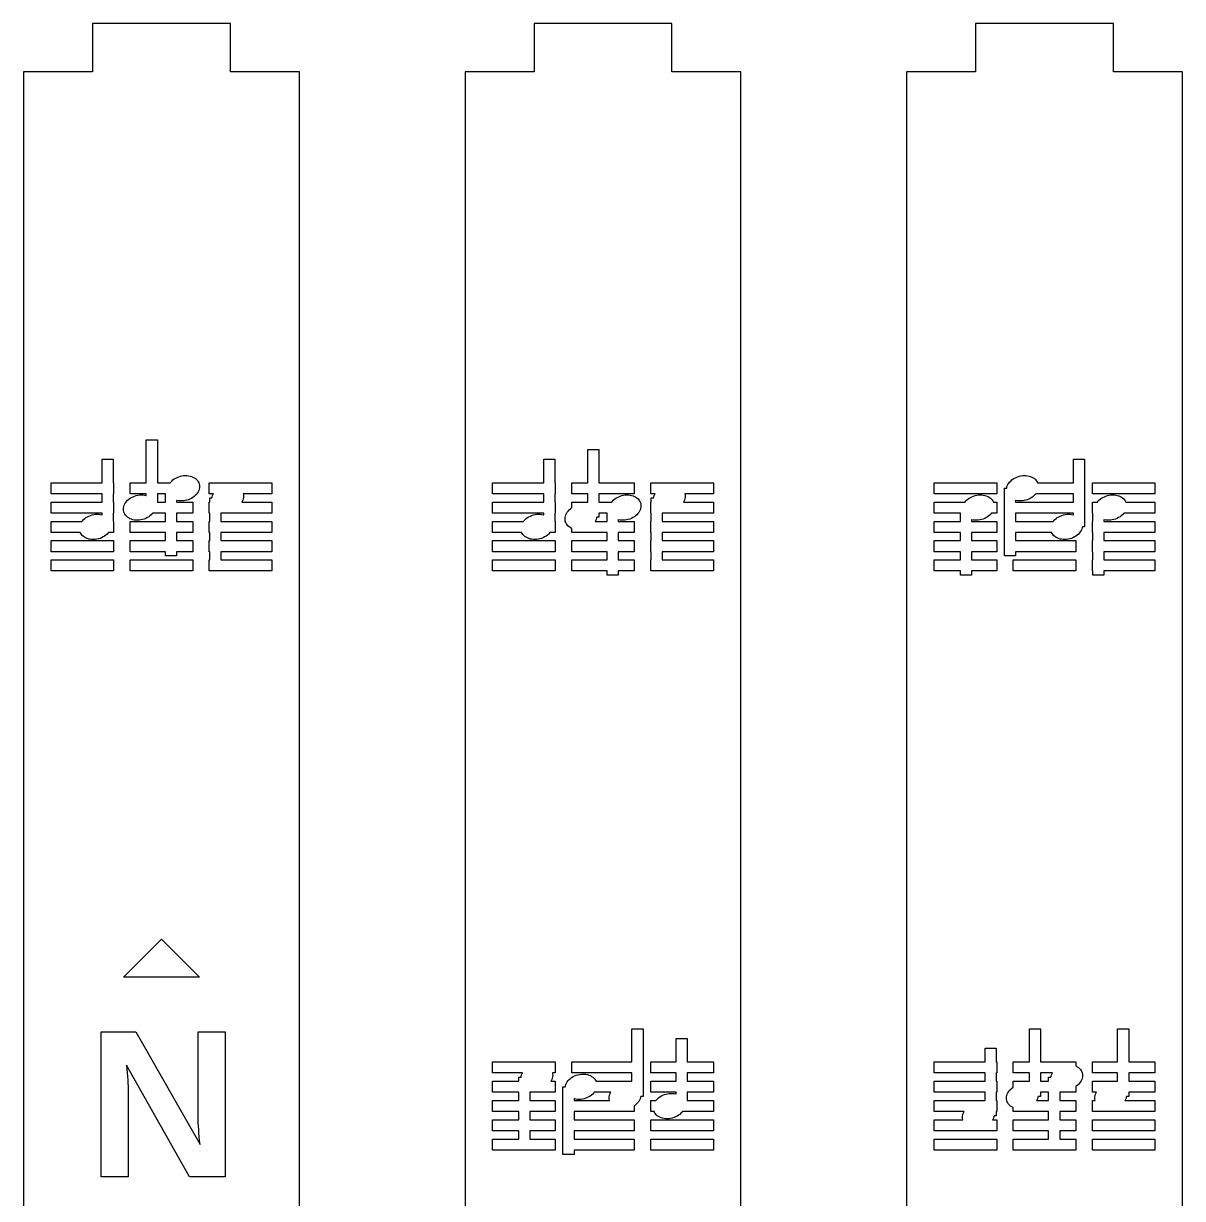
# Model space of a CAD drawing. Header units: metres. Extents: x -12 to 180, y -1275 to 154.
# Drawn here: x 0 to 84, y 68.3 to 153.5 of the extents above; entities that cross this region are included whole.
import ezdxf

# ---------------------------------------------------------------- set-up
doc = ezdxf.new("R2010")
doc.units = ezdxf.units.M

msp = doc.modelspace()

# ---------------------------------------------------------------- linework, layer by layer
for p, q in [((15, 153.5), (5, 153.5)), ((5, 153.5), (5, 150)), ((15, 150), (15, 153.5)), ((47, 153.5), (37, 153.5)), ((37, 153.5), (37, 150)), ((47, 150), (47, 153.5)), ((79, 153.5), (69, 153.5)), ((69, 153.5), (69, 150)), ((79, 150), (79, 153.5)), ((5, 150), (0, 150)), ((0, 150), (0, 0)), ((20, 150), (15, 150)), ((20, 0), (20, 150)), ((37, 150), (32, 150)), ((32, 150), (32, 0)), ((52, 150), (47, 150)), ((52, 0), (52, 150)), ((69, 150), (64, 150)), ((64, 150), (64, 0)), ((84, 150), (79, 150)), ((84, 0), (84, 150)), ((8.90001, 120.2), (8.90001, 123.3)), ((8.90001, 123.3), (9.7, 123.3)), ((9.7, 123.3), (9.7, 120.2)), ((5.70001, 120.2), (5.70001, 121.9)), ((5.70001, 121.9), (6.5, 121.9)), ((6.5, 121.9), (6.5, 120.2)), ((37.7, 120.2), (37.7, 121.9)), ((37.7, 121.9), (38.5, 121.9)), ((38.5, 121.9), (38.5, 120.2)), ((40.9, 120.2), (40.9, 122.6)), ((40.9, 122.6), (41.7, 122.6)), ((41.7, 122.6), (41.7, 120.2)), ((76.1, 120.2), (76.1, 121.9)), ((76.1, 121.9), (76.9, 121.9)), ((76.9, 121.9), (76.9, 117)), ((2, 119.4), (2, 120.2)), ((2, 120.2), (5.70001, 120.2)), ((6.5, 120.2), (6.53334, 120.2)), ((6.53334, 120.2), (6.53334, 119.4)), ((7.73334, 119.4), (7.73334, 120.2)), ((7.73334, 120.2), (8.90001, 120.2)), ((9.7, 120.2), (10.6375, 120.2)), ((10.6375, 120.2), (10.6707, 120.243)), ((10.6707, 120.243), (10.7473, 120.325)), ((10.7473, 120.325), (10.8332, 120.401)), ((10.8332, 120.401), (10.9275, 120.471)), ((10.9275, 120.471), (11.0292, 120.533)), ((11.0292, 120.533), (11.1372, 120.587)), ((11.1372, 120.587), (11.2502, 120.633)), ((11.2502, 120.633), (11.3671, 120.669)), ((11.3671, 120.669), (11.4865, 120.696)), ((11.4865, 120.696), (11.6071, 120.713)), ((11.6071, 120.713), (11.7277, 120.72)), ((11.7277, 120.72), (11.8468, 120.717)), ((11.8468, 120.717), (11.9633, 120.704)), ((11.9633, 120.704), (12.0758, 120.681)), ((12.0758, 120.681), (12.1831, 120.649)), ((12.1831, 120.649), (12.284, 120.607)), ((12.284, 120.607), (12.3774, 120.556)), ((12.3774, 120.556), (12.4622, 120.497)), ((12.4622, 120.497), (12.5377, 120.43)), ((12.5377, 120.43), (12.6028, 120.357)), ((12.6028, 120.357), (12.657, 120.277)), ((12.657, 120.277), (12.6996, 120.192)), ((12.6996, 120.192), (12.7301, 120.103)), ((13.4667, 119.4), (13.4667, 120.2)), ((13.4667, 120.2), (18, 120.2)), ((18, 120.2), (18, 119.4)), ((34, 119.4), (34, 120.2)), ((34, 120.2), (37.7, 120.2)), ((38.5, 120.2), (38.5333, 120.2)), ((38.5333, 120.2), (38.5333, 119.4)), ((39.7333, 119.4), (39.7333, 120.2)), ((39.7333, 120.2), (40.9, 120.2)), ((41.7, 120.2), (44.2667, 120.2)), ((44.2667, 120.2), (44.2667, 119.4)), ((45.4667, 119.4), (45.4667, 120.2)), ((45.4667, 120.2), (50, 120.2)), ((50, 120.2), (50, 119.4)), ((66, 119.4), (66, 120.2)), ((66, 120.2), (70.5333, 120.2)), ((70.5333, 120.2), (70.5333, 119.4)), ((71.3488, 120.066), (71.4043, 120.157)), ((71.4043, 120.157), (71.4707, 120.243)), ((71.4707, 120.243), (71.5473, 120.325)), ((71.5473, 120.325), (71.6332, 120.401)), ((71.6332, 120.401), (71.7276, 120.471)), ((71.7276, 120.471), (71.8293, 120.533)), ((71.8293, 120.533), (71.9372, 120.587)), ((71.9372, 120.587), (72.0502, 120.633)), ((72.0502, 120.633), (72.1671, 120.669)), ((72.1671, 120.669), (72.2865, 120.696)), ((72.2865, 120.696), (72.4071, 120.713)), ((72.4071, 120.713), (72.5277, 120.72)), ((72.5277, 120.72), (72.6469, 120.717)), ((72.6469, 120.717), (72.7633, 120.704)), ((72.7633, 120.704), (72.8758, 120.681)), ((72.8758, 120.681), (72.9831, 120.649)), ((72.9831, 120.649), (73.084, 120.607)), ((73.084, 120.607), (73.1774, 120.556)), ((73.1774, 120.556), (73.2623, 120.497)), ((73.2623, 120.497), (73.3377, 120.43)), ((73.3377, 120.43), (73.4028, 120.357)), ((73.4028, 120.357), (73.457, 120.277)), ((73.457, 120.277), (73.4956, 120.2)), ((73.4956, 120.2), (76.1, 120.2)), ((77.4667, 119.4), (77.4667, 120.2)), ((77.4667, 120.2), (82, 120.2)), ((82, 120.2), (82, 119.4)), ((5.70001, 119.4), (2, 119.4)), ((5.70001, 118.8), (5.70001, 119.4)), ((6.53334, 119.4), (6.5, 119.4)), ((6.5, 119.4), (6.5, 118.8)), ((8.90001, 119.4), (7.73334, 119.4)), ((8.16708, 119.269), (8.28648, 119.296)), ((8.28648, 119.296), (8.40712, 119.313)), ((8.40712, 119.313), (8.52769, 119.32)), ((8.52769, 119.32), (8.64687, 119.317)), ((8.64687, 119.317), (8.76334, 119.304)), ((8.76334, 119.304), (8.87582, 119.281)), ((8.90001, 119.274), (8.90001, 119.4)), ((10.3, 119.4), (9.7, 119.4)), ((9.7, 119.4), (9.7, 118.8)), ((10.3, 118.8), (10.3, 119.4)), ((12.5293, 119.357), (12.4527, 119.275)), ((12.5957, 119.443), (12.5293, 119.357)), ((12.6512, 119.534), (12.5957, 119.443)), ((12.6952, 119.628), (12.6512, 119.534)), ((12.7272, 119.723), (12.6952, 119.628)), ((12.7468, 119.819), (12.7272, 119.723)), ((12.7301, 120.103), (12.7483, 120.01)), ((12.7538, 119.915), (12.7468, 119.819)), ((12.7483, 120.01), (12.7538, 119.915)), ((13.7696, 119.4), (13.4667, 119.4)), ((13.7048, 119.272), (13.7488, 119.366)), ((13.7488, 119.366), (13.7696, 119.4)), ((18, 119.4), (15.9307, 119.4)), ((15.9307, 119.4), (15.9483, 119.31)), ((15.9483, 119.31), (15.9538, 119.215)), ((37.7, 119.4), (34, 119.4)), ((37.7, 118.8), (37.7, 119.4)), ((38.5333, 119.4), (38.5, 119.4)), ((38.5, 119.4), (38.5, 118.8)), ((40.9, 119.4), (39.7333, 119.4)), ((40.9, 118.8), (40.9, 119.4)), ((44.2667, 119.4), (41.7, 119.4)), ((41.7, 119.4), (41.7, 118.8)), ((43.3671, 119.269), (43.4865, 119.296)), ((43.4865, 119.296), (43.6071, 119.313)), ((43.6071, 119.313), (43.7277, 119.32)), ((43.7277, 119.32), (43.8468, 119.317)), ((43.8468, 119.317), (43.9633, 119.304)), ((43.9633, 119.304), (44.0758, 119.281)), ((45.7696, 119.4), (45.4667, 119.4)), ((45.7048, 119.272), (45.7488, 119.366)), ((45.7488, 119.366), (45.7696, 119.4)), ((50, 119.4), (47.9307, 119.4)), ((47.9307, 119.4), (47.9483, 119.31)), ((47.9483, 119.31), (47.9538, 119.215)), ((70.5333, 119.4), (66, 119.4)), ((68.9671, 119.269), (69.0865, 119.296)), ((69.0865, 119.296), (69.2071, 119.313)), ((69.2071, 119.313), (69.3277, 119.32)), ((69.3277, 119.32), (69.4469, 119.317)), ((69.4469, 119.317), (69.5633, 119.304)), ((69.5633, 119.304), (69.6758, 119.281)), ((71.1, 114.9), (71.1, 119.8)), ((71.1, 119.8), (71.2572, 119.8)), ((71.2572, 119.8), (71.2728, 119.877)), ((71.2728, 119.877), (71.3048, 119.972)), ((71.3048, 119.972), (71.3488, 120.066)), ((73.3293, 119.357), (73.2527, 119.275)), ((73.3625, 119.4), (73.3293, 119.357)), ((76.1, 119.4), (73.3625, 119.4)), ((76.1, 118.8), (76.1, 119.4)), ((82, 119.4), (77.4667, 119.4)), ((78.5671, 119.269), (78.6865, 119.296)), ((78.6865, 119.296), (78.8071, 119.313)), ((78.8071, 119.313), (78.9277, 119.32)), ((78.9277, 119.32), (79.0468, 119.317)), ((79.0468, 119.317), (79.1633, 119.304)), ((79.1633, 119.304), (79.2758, 119.281)), ((2, 118), (2, 118.8)), ((2, 118.8), (5.70001, 118.8)), ((6.5, 118.8), (6.53334, 118.8)), ((6.53334, 118.8), (6.53334, 118)), ((7.25322, 118.381), (7.27284, 118.477)), ((7.27284, 118.477), (7.30482, 118.572)), ((7.30482, 118.572), (7.3488, 118.666)), ((7.3488, 118.666), (7.4043, 118.757)), ((7.4043, 118.757), (7.4707, 118.843)), ((7.4707, 118.843), (7.54729, 118.925)), ((7.54729, 118.925), (7.63322, 119.001)), ((7.63322, 119.001), (7.72755, 119.071)), ((7.72755, 119.071), (7.82925, 119.133)), ((7.82925, 119.133), (7.93719, 119.187)), ((7.93719, 119.187), (8.05023, 119.233)), ((8.05023, 119.233), (8.16708, 119.269)), ((8.87582, 119.281), (8.90001, 119.274)), ((9.7, 118.8), (10.3, 118.8)), ((11.1242, 118.919), (11.1, 118.926)), ((11.1, 118.926), (11.1, 118.8)), ((11.1, 118.8), (12.2667, 118.8)), ((11.2367, 118.896), (11.1242, 118.919)), ((11.3531, 118.883), (11.2367, 118.896)), ((11.4723, 118.88), (11.3531, 118.883)), ((11.5929, 118.887), (11.4723, 118.88)), ((11.7135, 118.904), (11.5929, 118.887)), ((11.8329, 118.931), (11.7135, 118.904)), ((11.9498, 118.967), (11.8329, 118.931)), ((12.0628, 119.013), (11.9498, 118.967)), ((12.1707, 119.067), (12.0628, 119.013)), ((12.2724, 119.129), (12.1707, 119.067)), ((12.2667, 118.8), (12.2667, 118)), ((12.3668, 119.199), (12.2724, 119.129)), ((12.4527, 119.275), (12.3668, 119.199)), ((13.4667, 118), (13.4667, 118.8)), ((13.4667, 118.8), (13.5, 118.8)), ((13.5, 118.8), (13.5, 119.1)), ((13.5, 119.1), (13.6571, 119.1)), ((13.6571, 119.1), (13.6728, 119.177)), ((13.6728, 119.177), (13.7048, 119.272)), ((15.8512, 118.834), (15.8304, 118.8)), ((15.8304, 118.8), (18, 118.8)), ((15.8952, 118.928), (15.8512, 118.834)), ((15.9272, 119.023), (15.8952, 118.928)), ((15.9468, 119.119), (15.9272, 119.023)), ((15.9538, 119.215), (15.9468, 119.119)), ((18, 118.8), (18, 118)), ((34, 118), (34, 118.8)), ((34, 118.8), (37.7, 118.8)), ((38.5, 118.8), (38.5333, 118.8)), ((38.5333, 118.8), (38.5333, 118)), ((39.7333, 118.375), (39.7333, 118.8)), ((39.7333, 118.8), (40.9, 118.8)), ((41.7, 118.8), (42.6375, 118.8)), ((42.6375, 118.8), (42.6707, 118.843)), ((42.6707, 118.843), (42.7473, 118.925)), ((42.7473, 118.925), (42.8332, 119.001)), ((42.8332, 119.001), (42.9275, 119.071)), ((42.9275, 119.071), (43.0292, 119.133)), ((43.0292, 119.133), (43.1372, 119.187)), ((43.1372, 119.187), (43.2502, 119.233)), ((43.2502, 119.233), (43.3671, 119.269)), ((44.0758, 119.281), (44.1831, 119.249)), ((44.1831, 119.249), (44.284, 119.207)), ((44.284, 119.207), (44.3774, 119.156)), ((44.3774, 119.156), (44.4622, 119.097)), ((44.4622, 119.097), (44.5377, 119.03)), ((44.5377, 119.03), (44.6028, 118.957)), ((44.6028, 118.957), (44.657, 118.877)), ((44.657, 118.877), (44.6996, 118.792)), ((44.6996, 118.792), (44.7301, 118.703)), ((44.7301, 118.703), (44.7483, 118.61)), ((44.7538, 118.515), (44.7468, 118.419)), ((44.7483, 118.61), (44.7538, 118.515)), ((45.4667, 118), (45.4667, 118.8)), ((45.4667, 118.8), (45.5, 118.8)), ((45.5, 118.8), (45.5, 119.1)), ((45.5, 119.1), (45.6571, 119.1)), ((45.6571, 119.1), (45.6728, 119.177)), ((45.6728, 119.177), (45.7048, 119.272)), ((47.8512, 118.834), (47.8304, 118.8)), ((47.8304, 118.8), (50, 118.8)), ((47.8952, 118.928), (47.8512, 118.834)), ((47.9272, 119.023), (47.8952, 118.928)), ((47.9468, 119.119), (47.9272, 119.023)), ((47.9538, 119.215), (47.9468, 119.119)), ((50, 118.8), (50, 118)), ((66, 118), (66, 118.8)), ((66, 118.8), (68.2375, 118.8)), ((68.2375, 118.8), (68.2707, 118.843)), ((68.2707, 118.843), (68.3473, 118.925)), ((68.3473, 118.925), (68.4332, 119.001)), ((68.4332, 119.001), (68.5276, 119.071)), ((68.5276, 119.071), (68.6293, 119.133)), ((68.6293, 119.133), (68.7372, 119.187)), ((68.7372, 119.187), (68.8502, 119.233)), ((68.8502, 119.233), (68.9671, 119.269)), ((69.6758, 119.281), (69.7831, 119.249)), ((69.7831, 119.249), (69.884, 119.207)), ((69.884, 119.207), (69.9774, 119.156)), ((69.9774, 119.156), (70.0623, 119.097)), ((70.0623, 119.097), (70.1377, 119.03)), ((70.1377, 119.03), (70.2029, 118.957)), ((70.2029, 118.957), (70.257, 118.877)), ((70.257, 118.877), (70.2956, 118.8)), ((70.2956, 118.8), (70.5333, 118.8)), ((70.5333, 118.8), (70.5333, 118)), ((71.9242, 118.919), (71.9, 118.926)), ((71.9, 118.926), (71.9, 118.8)), ((71.9, 118.8), (76.1, 118.8)), ((72.0367, 118.896), (71.9242, 118.919)), ((72.1532, 118.883), (72.0367, 118.896)), ((72.2723, 118.88), (72.1532, 118.883)), ((72.3929, 118.887), (72.2723, 118.88)), ((72.5135, 118.904), (72.3929, 118.887)), ((72.6329, 118.931), (72.5135, 118.904)), ((72.7498, 118.967), (72.6329, 118.931)), ((72.8628, 119.013), (72.7498, 118.967)), ((72.9708, 119.067), (72.8628, 119.013)), ((73.0725, 119.129), (72.9708, 119.067)), ((73.1668, 119.199), (73.0725, 119.129)), ((73.2527, 119.275), (73.1668, 119.199)), ((77.4667, 118), (77.4667, 118.8)), ((77.4667, 118.8), (77.8374, 118.8)), ((77.8374, 118.8), (77.8707, 118.843)), ((77.8707, 118.843), (77.9473, 118.925)), ((77.9473, 118.925), (78.0332, 119.001)), ((78.0332, 119.001), (78.1275, 119.071)), ((78.1275, 119.071), (78.2292, 119.133)), ((78.2292, 119.133), (78.3372, 119.187)), ((78.3372, 119.187), (78.4502, 119.233)), ((78.4502, 119.233), (78.5671, 119.269)), ((79.2758, 119.281), (79.3831, 119.249)), ((79.3831, 119.249), (79.484, 119.207)), ((79.484, 119.207), (79.5774, 119.156)), ((79.5774, 119.156), (79.6622, 119.097)), ((79.6622, 119.097), (79.7377, 119.03)), ((79.7377, 119.03), (79.8028, 118.957)), ((79.8028, 118.957), (79.857, 118.877)), ((79.857, 118.877), (79.8956, 118.8)), ((79.8956, 118.8), (82, 118.8)), ((82, 118.8), (82, 118)), ((5.70001, 118), (2, 118)), ((4.34729, 117.525), (4.43323, 117.601)), ((4.43323, 117.601), (4.52756, 117.671)), ((4.52756, 117.671), (4.62926, 117.733)), ((4.62926, 117.733), (4.7372, 117.787)), ((4.7372, 117.787), (4.85023, 117.833)), ((4.85023, 117.833), (4.96709, 117.869)), ((4.96709, 117.869), (5.08649, 117.896)), ((5.08649, 117.896), (5.20712, 117.913)), ((5.20712, 117.913), (5.3277, 117.92)), ((5.3277, 117.92), (5.44687, 117.917)), ((5.44687, 117.917), (5.56334, 117.904)), ((5.56334, 117.904), (5.67583, 117.881)), ((5.67583, 117.881), (5.70001, 117.874)), ((5.70001, 117.874), (5.70001, 118)), ((6.53334, 118), (6.5, 118)), ((6.5, 118), (6.5, 117.4)), ((7.24615, 118.285), (7.25322, 118.381)), ((7.25172, 118.19), (7.24615, 118.285)), ((7.26988, 118.097), (7.25172, 118.19)), ((7.30043, 118.008), (7.26988, 118.097)), ((7.34302, 117.923), (7.30043, 118.008)), ((7.39717, 117.843), (7.34302, 117.923)), ((7.46233, 117.77), (7.39717, 117.843)), ((7.53777, 117.703), (7.46233, 117.77)), ((7.62263, 117.644), (7.53777, 117.703)), ((7.71603, 117.593), (7.62263, 117.644)), ((7.81691, 117.551), (7.71603, 117.593)), ((8.86282, 117.613), (8.74979, 117.567)), ((8.97076, 117.667), (8.86282, 117.613)), ((9.07246, 117.729), (8.97076, 117.667)), ((9.16679, 117.799), (9.07246, 117.729)), ((9.25273, 117.875), (9.16679, 117.799)), ((9.32932, 117.957), (9.25273, 117.875)), ((9.36255, 118), (9.32932, 117.957)), ((10.3, 118), (9.36255, 118)), ((10.3, 117.4), (10.3, 118)), ((12.2667, 118), (11.1, 118)), ((11.1, 118), (11.1, 117.4)), ((13.5, 118), (13.4667, 118)), ((13.5, 117.4), (13.5, 118)), ((18, 118), (14.3, 118)), ((14.3, 118), (14.3, 117.4)), ((37.7, 118), (34, 118)), ((36.3473, 117.525), (36.4332, 117.601)), ((36.4332, 117.601), (36.5276, 117.671)), ((36.5276, 117.671), (36.6293, 117.733)), ((36.6293, 117.733), (36.7372, 117.787)), ((36.7372, 117.787), (36.8502, 117.833)), ((36.8502, 117.833), (36.9671, 117.869)), ((36.9671, 117.869), (37.0865, 117.896)), ((37.0865, 117.896), (37.2071, 117.913)), ((37.2071, 117.913), (37.3277, 117.92)), ((37.3277, 117.92), (37.4469, 117.917)), ((37.4469, 117.917), (37.5633, 117.904)), ((37.5633, 117.904), (37.6758, 117.881)), ((37.6758, 117.881), (37.7, 117.874)), ((37.7, 117.874), (37.7, 118)), ((38.5333, 118), (38.5, 118)), ((38.5, 118), (38.5, 117.4)), ((39.2462, 117.585), (39.2532, 117.681)), ((39.2517, 117.49), (39.2462, 117.585)), ((39.2532, 117.681), (39.2728, 117.777)), ((39.2728, 117.777), (39.3048, 117.872)), ((39.3048, 117.872), (39.3488, 117.966)), ((39.3488, 117.966), (39.4043, 118.057)), ((39.4043, 118.057), (39.4707, 118.143)), ((39.4707, 118.143), (39.5473, 118.225)), ((39.5473, 118.225), (39.6332, 118.301)), ((39.6332, 118.301), (39.7276, 118.371)), ((39.7276, 118.371), (39.7333, 118.375)), ((41.5272, 117.623), (41.4952, 117.528)), ((41.5429, 117.7), (41.5272, 117.623)), ((41.7, 117.7), (41.5429, 117.7)), ((42.3, 118), (41.7, 118)), ((41.7, 118), (41.7, 117.7)), ((42.3, 117.4), (42.3, 118)), ((44.0628, 117.613), (43.9498, 117.567)), ((44.1707, 117.667), (44.0628, 117.613)), ((44.2724, 117.729), (44.1707, 117.667)), ((44.3668, 117.799), (44.2724, 117.729)), ((44.4527, 117.875), (44.3668, 117.799)), ((44.5293, 117.957), (44.4527, 117.875)), ((44.5957, 118.043), (44.5293, 117.957)), ((44.6512, 118.134), (44.5957, 118.043)), ((44.6952, 118.228), (44.6512, 118.134)), ((44.7272, 118.323), (44.6952, 118.228)), ((44.7468, 118.419), (44.7272, 118.323)), ((45.5, 118), (45.4667, 118)), ((45.5, 117.4), (45.5, 118)), ((50, 118), (46.3, 118)), ((46.3, 118), (46.3, 117.4)), ((67.9, 118), (66, 118)), ((67.9, 117.4), (67.9, 118)), ((69.6628, 117.613), (69.5498, 117.567)), ((69.7708, 117.667), (69.6628, 117.613)), ((69.8725, 117.729), (69.7708, 117.667)), ((69.9668, 117.799), (69.8725, 117.729)), ((70.0527, 117.875), (69.9668, 117.799)), ((70.1293, 117.957), (70.0527, 117.875)), ((70.1626, 118), (70.1293, 117.957)), ((70.5333, 118), (70.1626, 118)), ((76.1, 118), (71.9, 118)), ((71.9, 118), (71.9, 117.4)), ((74.7473, 117.525), (74.8332, 117.601)), ((74.8332, 117.601), (74.9275, 117.671)), ((74.9275, 117.671), (75.0292, 117.733)), ((75.0292, 117.733), (75.1372, 117.787)), ((75.1372, 117.787), (75.2502, 117.833)), ((75.2502, 117.833), (75.3671, 117.869)), ((75.3671, 117.869), (75.4865, 117.896)), ((75.4865, 117.896), (75.6071, 117.913)), ((75.6071, 117.913), (75.7277, 117.92)), ((75.7277, 117.92), (75.8468, 117.917)), ((75.8468, 117.917), (75.9633, 117.904)), ((75.9633, 117.904), (76.0758, 117.881)), ((76.0758, 117.881), (76.1, 117.874)), ((76.1, 117.874), (76.1, 118)), ((77.5, 118), (77.4667, 118)), ((77.5, 117.4), (77.5, 118)), ((79.2628, 117.613), (79.1498, 117.567)), ((79.3707, 117.667), (79.2628, 117.613)), ((79.4724, 117.729), (79.3707, 117.667)), ((79.5668, 117.799), (79.4724, 117.729)), ((79.6527, 117.875), (79.5668, 117.799)), ((79.7293, 117.957), (79.6527, 117.875)), ((79.7625, 118), (79.7293, 117.957)), ((82, 118), (79.7625, 118)), ((2, 116.6), (2, 117.4)), ((2, 117.4), (4.23747, 117.4)), ((4.23747, 117.4), (4.27071, 117.443)), ((4.27071, 117.443), (4.34729, 117.525)), ((6.5, 117.4), (6.53334, 117.4)), ((6.53334, 117.4), (6.53334, 116.6)), ((7.73334, 116.6), (7.73334, 117.4)), ((7.73334, 117.4), (10.3, 117.4)), ((7.92419, 117.519), (7.81691, 117.551)), ((8.03668, 117.496), (7.92419, 117.519)), ((8.15315, 117.483), (8.03668, 117.496)), ((8.27232, 117.48), (8.15315, 117.483)), ((8.3929, 117.487), (8.27232, 117.48)), ((8.51353, 117.504), (8.3929, 117.487)), ((8.63293, 117.531), (8.51353, 117.504)), ((8.74979, 117.567), (8.63293, 117.531)), ((11.1, 117.4), (12.2667, 117.4)), ((12.2667, 117.4), (12.2667, 116.6)), ((13.4667, 116.6), (13.4667, 117.4)), ((13.4667, 117.4), (13.5, 117.4)), ((14.3, 117.4), (18, 117.4)), ((18, 117.4), (18, 116.6)), ((34, 116.6), (34, 117.4)), ((34, 117.4), (36.2375, 117.4)), ((36.2375, 117.4), (36.2707, 117.443)), ((36.2707, 117.443), (36.3473, 117.525)), ((38.5, 117.4), (38.5333, 117.4)), ((38.5333, 117.4), (38.5333, 116.6)), ((39.2699, 117.397), (39.2517, 117.49)), ((39.3004, 117.308), (39.2699, 117.397)), ((39.343, 117.223), (39.3004, 117.308)), ((39.3972, 117.143), (39.343, 117.223)), ((39.4623, 117.07), (39.3972, 117.143)), ((39.5378, 117.003), (39.4623, 117.07)), ((39.6226, 116.944), (39.5378, 117.003)), ((39.716, 116.893), (39.6226, 116.944)), ((39.7333, 116.886), (39.716, 116.893)), ((39.7333, 116.6), (39.7333, 116.886)), ((41.4512, 117.434), (41.4304, 117.4)), ((41.4304, 117.4), (42.3, 117.4)), ((41.4952, 117.528), (41.4512, 117.434)), ((43.1242, 117.519), (43.1, 117.526)), ((43.1, 117.526), (43.1, 117.4)), ((43.1, 117.4), (44.2667, 117.4)), ((43.2367, 117.496), (43.1242, 117.519)), ((43.3531, 117.483), (43.2367, 117.496)), ((43.4723, 117.48), (43.3531, 117.483)), ((43.5929, 117.487), (43.4723, 117.48)), ((43.7135, 117.504), (43.5929, 117.487)), ((43.8329, 117.531), (43.7135, 117.504)), ((43.9498, 117.567), (43.8329, 117.531)), ((44.2667, 117.4), (44.2667, 116.6)), ((45.4667, 116.6), (45.4667, 117.4)), ((45.4667, 117.4), (45.5, 117.4)), ((46.3, 117.4), (50, 117.4)), ((50, 117.4), (50, 116.6)), ((66, 116.6), (66, 117.4)), ((66, 117.4), (67.9, 117.4)), ((68.7242, 117.519), (68.7, 117.526)), ((68.7, 117.526), (68.7, 117.4)), ((68.7, 117.4), (70.5333, 117.4)), ((68.8367, 117.496), (68.7242, 117.519)), ((68.9532, 117.483), (68.8367, 117.496)), ((69.0723, 117.48), (68.9532, 117.483)), ((69.1929, 117.487), (69.0723, 117.48)), ((69.3135, 117.504), (69.1929, 117.487)), ((69.4329, 117.531), (69.3135, 117.504)), ((69.5498, 117.567), (69.4329, 117.531)), ((70.5333, 117.4), (70.5333, 116.6)), ((71.9, 117.4), (74.6375, 117.4)), ((74.6375, 117.4), (74.6707, 117.443)), ((74.6707, 117.443), (74.7473, 117.525)), ((76.6512, 116.734), (76.5957, 116.643)), ((76.6952, 116.828), (76.6512, 116.734)), ((76.7272, 116.923), (76.6952, 116.828)), ((76.7428, 117), (76.7272, 116.923)), ((76.9, 117), (76.7428, 117)), ((77.4667, 116.6), (77.4667, 117.4)), ((77.4667, 117.4), (77.5, 117.4)), ((78.3242, 117.519), (78.3, 117.526)), ((78.3, 117.526), (78.3, 117.4)), ((78.3, 117.4), (82, 117.4)), ((78.4367, 117.496), (78.3242, 117.519)), ((78.5531, 117.483), (78.4367, 117.496)), ((78.6723, 117.48), (78.5531, 117.483)), ((78.7929, 117.487), (78.6723, 117.48)), ((78.9135, 117.504), (78.7929, 117.487)), ((79.0329, 117.531), (78.9135, 117.504)), ((79.1498, 117.567), (79.0329, 117.531)), ((82, 117.4), (82, 116.6)), ((4.10443, 116.6), (2, 116.6)), ((2, 115.2), (2, 116)), ((2, 116), (6.53334, 116)), ((4.14302, 116.523), (4.10443, 116.6)), ((4.19717, 116.443), (4.14302, 116.523)), ((4.26233, 116.37), (4.19717, 116.443)), ((4.33777, 116.303), (4.26233, 116.37)), ((4.42264, 116.244), (4.33777, 116.303)), ((4.51604, 116.193), (4.42264, 116.244)), ((4.61691, 116.151), (4.51604, 116.193)), ((4.7242, 116.119), (4.61691, 116.151)), ((4.83669, 116.096), (4.7242, 116.119)), ((4.95316, 116.083), (4.83669, 116.096)), ((5.07233, 116.08), (4.95316, 116.083)), ((5.1929, 116.087), (5.07233, 116.08)), ((5.31354, 116.104), (5.1929, 116.087)), ((5.43294, 116.131), (5.31354, 116.104)), ((5.54979, 116.167), (5.43294, 116.131)), ((5.66283, 116.213), (5.54979, 116.167)), ((5.77077, 116.267), (5.66283, 116.213)), ((5.87247, 116.329), (5.77077, 116.267)), ((5.9668, 116.399), (5.87247, 116.329)), ((6.05273, 116.475), (5.9668, 116.399)), ((6.12932, 116.557), (6.05273, 116.475)), ((6.16255, 116.6), (6.12932, 116.557)), ((6.53334, 116.6), (6.16255, 116.6)), ((6.53334, 116), (6.53334, 115.2)), ((10.3, 116.6), (7.73334, 116.6)), ((7.73334, 115.2), (7.73334, 116)), ((7.73334, 116), (10.3, 116)), ((10.3, 116), (10.3, 116.6)), ((12.2667, 116.6), (11.1, 116.6)), ((11.1, 116.6), (11.1, 116)), ((11.1, 116), (12.2667, 116)), ((12.2667, 116), (12.2667, 115.2)), ((13.5, 116.6), (13.4667, 116.6)), ((13.4667, 115.2), (13.4667, 116)), ((13.4667, 116), (13.5, 116)), ((13.5, 116), (13.5, 116.6)), ((18, 116.6), (14.3, 116.6)), ((14.3, 116.6), (14.3, 116)), ((14.3, 116), (18, 116)), ((18, 116), (18, 115.2)), ((36.1044, 116.6), (34, 116.6)), ((34, 115.2), (34, 116)), ((34, 116), (38.5333, 116)), ((36.143, 116.523), (36.1044, 116.6)), ((36.1972, 116.443), (36.143, 116.523)), ((36.2623, 116.37), (36.1972, 116.443)), ((36.3378, 116.303), (36.2623, 116.37)), ((36.4226, 116.244), (36.3378, 116.303)), ((36.516, 116.193), (36.4226, 116.244)), ((36.6169, 116.151), (36.516, 116.193)), ((36.7242, 116.119), (36.6169, 116.151)), ((36.8367, 116.096), (36.7242, 116.119)), ((36.9532, 116.083), (36.8367, 116.096)), ((37.0723, 116.08), (36.9532, 116.083)), ((37.1929, 116.087), (37.0723, 116.08)), ((37.3135, 116.104), (37.1929, 116.087)), ((37.4329, 116.131), (37.3135, 116.104)), ((37.5498, 116.167), (37.4329, 116.131)), ((37.6628, 116.213), (37.5498, 116.167)), ((37.7708, 116.267), (37.6628, 116.213)), ((37.8725, 116.329), (37.7708, 116.267)), ((37.9668, 116.399), (37.8725, 116.329)), ((38.0527, 116.475), (37.9668, 116.399)), ((38.1293, 116.557), (38.0527, 116.475)), ((38.1626, 116.6), (38.1293, 116.557)), ((38.5333, 116.6), (38.1626, 116.6)), ((38.5333, 116), (38.5333, 115.2)), ((42.3, 116.6), (39.7333, 116.6)), ((39.7333, 115.2), (39.7333, 116)), ((39.7333, 116), (42.3, 116)), ((42.3, 116), (42.3, 116.6)), ((44.2667, 116.6), (43.1, 116.6)), ((43.1, 116.6), (43.1, 116)), ((43.1, 116), (44.2667, 116)), ((44.2667, 116), (44.2667, 115.2)), ((45.5, 116.6), (45.4667, 116.6)), ((45.4667, 115.2), (45.4667, 116)), ((45.4667, 116), (45.5, 116)), ((45.5, 116), (45.5, 116.6)), ((50, 116.6), (46.3, 116.6)), ((46.3, 116.6), (46.3, 116)), ((46.3, 116), (50, 116)), ((50, 116), (50, 115.2)), ((67.9, 116.6), (66, 116.6)), ((66, 115.2), (66, 116)), ((66, 116), (67.9, 116)), ((67.9, 116), (67.9, 116.6)), ((70.5333, 116.6), (68.7, 116.6)), ((68.7, 116.6), (68.7, 116)), ((68.7, 116), (70.5333, 116)), ((70.5333, 116), (70.5333, 115.2)), ((74.5044, 116.6), (71.9, 116.6)), ((71.9, 116.6), (71.9, 116)), ((71.9, 116), (76.2667, 116)), ((74.543, 116.523), (74.5044, 116.6)), ((74.5972, 116.443), (74.543, 116.523)), ((74.6623, 116.37), (74.5972, 116.443)), ((74.7377, 116.303), (74.6623, 116.37)), ((74.8226, 116.244), (74.7377, 116.303)), ((74.916, 116.193), (74.8226, 116.244)), ((75.0169, 116.151), (74.916, 116.193)), ((75.1242, 116.119), (75.0169, 116.151)), ((75.2367, 116.096), (75.1242, 116.119)), ((75.3531, 116.083), (75.2367, 116.096)), ((75.4723, 116.08), (75.3531, 116.083)), ((75.5929, 116.087), (75.4723, 116.08)), ((75.7135, 116.104), (75.5929, 116.087)), ((75.8329, 116.131), (75.7135, 116.104)), ((75.9498, 116.167), (75.8329, 116.131)), ((76.0628, 116.213), (75.9498, 116.167)), ((76.1707, 116.267), (76.0628, 116.213)), ((76.2724, 116.329), (76.1707, 116.267)), ((76.2667, 116), (76.2667, 115.2)), ((76.3668, 116.399), (76.2724, 116.329)), ((76.4527, 116.475), (76.3668, 116.399)), ((76.5293, 116.557), (76.4527, 116.475)), ((76.5957, 116.643), (76.5293, 116.557)), ((77.5, 116.6), (77.4667, 116.6)), ((77.4667, 115.2), (77.4667, 116)), ((77.4667, 116), (77.5, 116)), ((77.5, 116), (77.5, 116.6)), ((82, 116.6), (78.3, 116.6)), ((78.3, 116.6), (78.3, 116)), ((78.3, 116), (82, 116)), ((82, 116), (82, 115.2)), ((6.53334, 115.2), (2, 115.2)), ((10.3, 115.2), (7.73334, 115.2)), ((10.3, 114.9), (10.3, 115.2)), ((12.2667, 115.2), (11.1, 115.2)), ((11.1, 115.2), (11.1, 114.9)), ((13.5, 115.2), (13.4667, 115.2)), ((13.5, 114.6), (13.5, 115.2)), ((18, 115.2), (14.3, 115.2)), ((14.3, 115.2), (14.3, 114.6)), ((38.5333, 115.2), (34, 115.2)), ((42.3, 115.2), (39.7333, 115.2)), ((42.3, 114.6), (42.3, 115.2)), ((44.2667, 115.2), (43.1, 115.2)), ((43.1, 115.2), (43.1, 114.6)), ((45.5, 115.2), (45.4667, 115.2)), ((45.5, 114.6), (45.5, 115.2)), ((50, 115.2), (46.3, 115.2)), ((46.3, 115.2), (46.3, 114.6)), ((67.9, 115.2), (66, 115.2)), ((67.9, 114.6), (67.9, 115.2)), ((70.5333, 115.2), (68.7, 115.2)), ((68.7, 115.2), (68.7, 114.6)), ((76.2667, 115.2), (71.9, 115.2)), ((71.9, 115.2), (71.9, 114.9)), ((77.5, 115.2), (77.4667, 115.2)), ((77.5, 114.6), (77.5, 115.2)), ((82, 115.2), (78.3, 115.2)), ((78.3, 115.2), (78.3, 114.6)), ((2, 113.8), (2, 114.6)), ((2, 114.6), (6.53334, 114.6)), ((6.53334, 114.6), (6.53334, 113.8)), ((7.73334, 113.8), (7.73334, 114.6)), ((7.73334, 114.6), (12.2667, 114.6)), ((11.1, 114.9), (10.3, 114.9)), ((12.2667, 114.6), (12.2667, 113.8)), ((13.4667, 113.8), (13.4667, 114.6)), ((13.4667, 114.6), (13.5, 114.6)), ((14.3, 114.6), (18, 114.6)), ((18, 114.6), (18, 113.8)), ((34, 113.8), (34, 114.6)), ((34, 114.6), (38.5333, 114.6)), ((38.5333, 114.6), (38.5333, 113.8)), ((39.7333, 113.8), (39.7333, 114.6)), ((39.7333, 114.6), (42.3, 114.6)), ((43.1, 114.6), (44.2667, 114.6)), ((44.2667, 114.6), (44.2667, 113.8)), ((45.4667, 113.8), (45.4667, 114.6)), ((45.4667, 114.6), (45.5, 114.6)), ((46.3, 114.6), (50, 114.6)), ((50, 114.6), (50, 113.8)), ((66, 113.8), (66, 114.6)), ((66, 114.6), (67.9, 114.6)), ((68.7, 114.6), (70.5333, 114.6)), ((70.5333, 114.6), (70.5333, 113.8)), ((71.9, 114.9), (71.1, 114.9)), ((71.7333, 113.8), (71.7333, 114.6)), ((71.7333, 114.6), (76.2667, 114.6)), ((76.2667, 114.6), (76.2667, 113.8)), ((77.4667, 113.8), (77.4667, 114.6)), ((77.4667, 114.6), (77.5, 114.6)), ((78.3, 114.6), (82, 114.6)), ((82, 114.6), (82, 113.8)), ((6.53334, 113.8), (2, 113.8)), ((12.2667, 113.8), (7.73334, 113.8)), ((18, 113.8), (13.4667, 113.8)), ((38.5333, 113.8), (34, 113.8)), ((42.3, 113.8), (39.7333, 113.8)), ((42.3, 113.5), (42.3, 113.8)), ((43.1, 113.5), (42.3, 113.5)), ((44.2667, 113.8), (43.1, 113.8)), ((43.1, 113.8), (43.1, 113.5)), ((50, 113.8), (45.4667, 113.8)), ((67.9, 113.8), (66, 113.8)), ((67.9, 113.5), (67.9, 113.8)), ((68.7, 113.5), (67.9, 113.5)), ((70.5333, 113.8), (68.7, 113.8)), ((68.7, 113.8), (68.7, 113.5)), ((76.2667, 113.8), (71.7333, 113.8)), ((77.5, 113.8), (77.4667, 113.8)), ((77.5, 113.5), (77.5, 113.8)), ((78.3, 113.5), (77.5, 113.5)), ((82, 113.8), (78.3, 113.8)), ((78.3, 113.8), (78.3, 113.5)), ((7.25, 84.35), (10, 87.1)), ((10, 87.1), (12.75, 84.35)), ((12.75, 84.35), (7.25, 84.35)), ((5.63464, 69.8678), (5.63464, 80.3781)), ((5.63464, 80.3781), (8.14848, 80.3781)), ((8.14848, 80.3781), (12.7956, 72.2175)), ((12.6614, 74.2688), (12.6614, 80.3781)), ((12.6614, 80.3781), (14.6158, 80.3781)), ((14.6158, 80.3781), (14.6158, 69.8678)), ((44.1, 78.2), (44.1, 80.6)), ((44.1, 80.6), (44.9, 80.6)), ((44.9, 80.6), (44.9, 75.7)), ((72.9, 78.2), (72.9, 80.6)), ((72.9, 80.6), (73.7, 80.6)), ((73.7, 80.6), (73.7, 78.2)), ((79.3, 78.2), (79.3, 80.6)), ((79.3, 80.6), (80.1, 80.6)), ((80.1, 80.6), (80.1, 78.2)), ((47.3, 78.2), (47.3, 79.9)), ((47.3, 79.9), (48.1, 79.9)), ((48.1, 79.9), (48.1, 78.2)), ((69.7, 78.2), (69.7, 79.2)), ((69.7, 79.2), (70.5, 79.2)), ((70.5, 79.2), (70.5, 78.2)), ((12.0348, 69.8678), (7.45482, 77.9613)), ((7.45482, 77.9613), (7.48627, 77.6738)), ((7.48627, 77.6738), (7.51353, 77.4009)), ((34, 77.4), (34, 78.2)), ((34, 78.2), (38.5333, 78.2)), ((38.5333, 78.2), (38.5333, 77.4)), ((39.7333, 77.4), (39.7333, 78.2)), ((39.7333, 78.2), (44.1, 78.2)), ((45.4667, 77.4), (45.4667, 78.2)), ((45.4667, 78.2), (47.3, 78.2)), ((48.1, 78.2), (50, 78.2)), ((50, 78.2), (50, 77.4)), ((66, 77.4), (66, 78.2)), ((66, 78.2), (69.7, 78.2)), ((70.5, 78.2), (70.5333, 78.2)), ((70.5333, 78.2), (70.5333, 77.4)), ((71.7333, 77.4), (71.7333, 78.2)), ((71.7333, 78.2), (72.9, 78.2)), ((73.7, 78.2), (76.2667, 78.2)), ((76.2667, 78.2), (76.2667, 77.9139)), ((76.2667, 77.9139), (76.284, 77.9067)), ((76.284, 77.9067), (76.3774, 77.856)), ((76.3774, 77.856), (76.4622, 77.7969)), ((76.4622, 77.7969), (76.5377, 77.7302)), ((76.5377, 77.7302), (76.6028, 77.6566)), ((76.6028, 77.6566), (76.657, 77.5769)), ((76.657, 77.5769), (76.6996, 77.492)), ((77.4667, 77.4), (77.4667, 78.2)), ((77.4667, 78.2), (79.3, 78.2)), ((80.1, 78.2), (82, 78.2)), ((82, 78.2), (82, 77.4)), ((7.51353, 77.4009), (7.53659, 77.1423)), ((7.53659, 77.1423), (7.55547, 76.8983)), ((7.55547, 76.8983), (7.57014, 76.6686)), ((36.1696, 77.4), (34, 77.4)), ((34, 76), (34, 76.8)), ((34, 76.8), (35.9, 76.8)), ((35.9, 76.8), (35.9, 77.1)), ((35.9, 77.1), (36.0572, 77.1)), ((36.0572, 77.1), (36.0728, 77.1769)), ((36.0728, 77.1769), (36.1048, 77.2724)), ((36.1048, 77.2724), (36.1488, 77.366)), ((36.1488, 77.366), (36.1696, 77.4)), ((38.2512, 76.834), (38.2304, 76.8)), ((38.2304, 76.8), (38.5333, 76.8)), ((38.2952, 76.9276), (38.2512, 76.834)), ((38.3272, 77.023), (38.2952, 76.9276)), ((38.3468, 77.1193), (38.3272, 77.023)), ((38.5333, 77.4), (38.3307, 77.4)), ((38.3307, 77.4), (38.3483, 77.3103)), ((38.3539, 77.2154), (38.3468, 77.1193)), ((38.3483, 77.3103), (38.3539, 77.2154)), ((38.5333, 76.8), (38.5333, 76)), ((39.3488, 76.666), (39.4043, 76.7567)), ((39.4043, 76.7567), (39.4707, 76.8434)), ((39.4707, 76.8434), (39.5473, 76.9253)), ((39.5473, 76.9253), (39.6332, 77.0014)), ((39.6332, 77.0014), (39.7276, 77.071)), ((39.7276, 77.071), (39.8293, 77.1332)), ((44.1, 77.4), (39.7333, 77.4)), ((39.8293, 77.1332), (39.9372, 77.1874)), ((39.9372, 77.1874), (40.0502, 77.2329)), ((40.0502, 77.2329), (40.1671, 77.2693)), ((40.1671, 77.2693), (40.2865, 77.2962)), ((40.2865, 77.2962), (40.4071, 77.3133)), ((40.4071, 77.3133), (40.5277, 77.3203)), ((40.5277, 77.3203), (40.6469, 77.3173)), ((40.6469, 77.3173), (40.7633, 77.3043)), ((40.7633, 77.3043), (40.8758, 77.2813)), ((40.8758, 77.2813), (40.9831, 77.2487)), ((40.9831, 77.2487), (41.084, 77.2067)), ((41.084, 77.2067), (41.1774, 77.156)), ((41.1774, 77.156), (41.2623, 77.0969)), ((41.2623, 77.0969), (41.3377, 77.0302)), ((41.3377, 77.0302), (41.4028, 76.9566)), ((41.4028, 76.9566), (41.457, 76.8769)), ((41.457, 76.8769), (41.4956, 76.8)), ((41.4956, 76.8), (44.1, 76.8)), ((44.1, 76.8), (44.1, 77.4)), ((47.3, 77.4), (45.4667, 77.4)), ((45.4667, 76), (45.4667, 76.8)), ((45.4667, 76.8), (47.3, 76.8)), ((47.3, 76.8), (47.3, 77.4)), ((50, 77.4), (48.1, 77.4)), ((48.1, 77.4), (48.1, 76.8)), ((48.1, 76.8), (50, 76.8)), ((50, 76.8), (50, 76)), ((69.7, 77.4), (66, 77.4)), ((66, 76), (66, 76.8)), ((66, 76.8), (69.7, 76.8)), ((69.7, 76.8), (69.7, 77.4)), ((70.5333, 77.4), (70.5, 77.4)), ((70.5, 77.4), (70.5, 76.8)), ((70.5, 76.8), (70.5333, 76.8)), ((70.5333, 76.8), (70.5333, 76)), ((72.9, 77.4), (71.7333, 77.4)), ((71.7333, 76.3745), (71.7333, 76.8)), ((71.7333, 76.8), (72.9, 76.8)), ((72.9, 76.8), (72.9, 77.4)), ((74.5696, 77.4), (73.7, 77.4)), ((73.7, 77.4), (73.7, 76.8)), ((73.7, 76.8), (74.3, 76.8)), ((74.3, 77.1), (74.4571, 77.1)), ((74.3, 76.8), (74.3, 77.1)), ((74.4571, 77.1), (74.4728, 77.1769)), ((74.4728, 77.1769), (74.5048, 77.2724)), ((74.5048, 77.2724), (74.5488, 77.366)), ((74.5488, 77.366), (74.5696, 77.4)), ((76.5957, 76.7433), (76.5293, 76.6566)), ((76.6512, 76.834), (76.5957, 76.7433)), ((76.6952, 76.9276), (76.6512, 76.834)), ((76.7272, 77.023), (76.6952, 76.9276)), ((76.6996, 77.492), (76.7301, 77.4028)), ((76.7468, 77.1193), (76.7272, 77.023)), ((76.7301, 77.4028), (76.7483, 77.3103)), ((76.7538, 77.2154), (76.7468, 77.1193)), ((76.7483, 77.3103), (76.7538, 77.2154)), ((79.3, 77.4), (77.4667, 77.4)), ((77.4667, 76), (77.4667, 76.8)), ((77.4667, 76.8), (79.3, 76.8)), ((79.3, 76.8), (79.3, 77.4)), ((82, 77.4), (80.1, 77.4)), ((80.1, 77.4), (80.1, 76.8)), ((80.1, 76.8), (82, 76.8)), ((82, 76.8), (82, 76)), ((7.57014, 76.6686), (7.58063, 76.4535)), ((7.58063, 76.4535), (7.58691, 76.2528)), ((7.58691, 76.2528), (7.58902, 76.0665)), ((7.58902, 76.0665), (7.58902, 69.8678)), ((35.9, 76), (34, 76)), ((35.9, 75.4), (35.9, 76)), ((38.5333, 76), (36.7, 76)), ((36.7, 76), (36.7, 75.4)), ((39.1, 71.5), (39.1, 76.4)), ((39.1, 76.4), (39.2572, 76.4)), ((39.2572, 76.4), (39.2728, 76.4769)), ((39.2728, 76.4769), (39.3048, 76.5724)), ((39.3048, 76.5724), (39.3488, 76.666)), ((41.2527, 75.8747), (41.1668, 75.7986)), ((41.3293, 75.9566), (41.2527, 75.8747)), ((41.3625, 76), (41.3293, 75.9566)), ((42.5696, 76), (41.3625, 76)), ((42.4728, 75.7769), (42.5048, 75.8724)), ((42.5048, 75.8724), (42.5488, 75.966)), ((42.5488, 75.966), (42.5696, 76)), ((47.3, 76), (45.4667, 76)), ((46.3372, 75.7874), (46.4502, 75.8329)), ((46.4502, 75.8329), (46.5671, 75.8693)), ((46.5671, 75.8693), (46.6865, 75.8962)), ((46.6865, 75.8962), (46.8071, 75.9133)), ((46.8071, 75.9133), (46.9277, 75.9203)), ((46.9277, 75.9203), (47.0468, 75.9173)), ((47.0468, 75.9173), (47.1633, 75.9043)), ((47.1633, 75.9043), (47.2758, 75.8813)), ((47.2758, 75.8813), (47.3, 75.8739)), ((47.3, 75.8739), (47.3, 76)), ((50, 76), (48.1, 76)), ((48.1, 76), (48.1, 75.4)), ((69.7, 76), (66, 76)), ((69.7, 75.4), (69.7, 76)), ((70.5333, 76), (70.5, 76)), ((70.5, 76), (70.5, 75.4)), ((71.2728, 75.7769), (71.3048, 75.8724)), ((71.3048, 75.8724), (71.3488, 75.966)), ((71.3488, 75.966), (71.4043, 76.0567)), ((71.4043, 76.0567), (71.4707, 76.1434)), ((71.4707, 76.1434), (71.5473, 76.2253)), ((71.5473, 76.2253), (71.6332, 76.3014)), ((71.6332, 76.3014), (71.7276, 76.371)), ((71.7276, 76.371), (71.7333, 76.3745)), ((74.3, 76), (73.7, 76)), ((73.7, 76), (73.7, 75.7)), ((74.3, 75.4), (74.3, 76)), ((76.2667, 76), (75.1, 76)), ((75.1, 76), (75.1, 75.4)), ((76.2724, 76.429), (76.2667, 76.4254)), ((76.2667, 76.4254), (76.2667, 76)), ((76.3668, 76.4986), (76.2724, 76.429)), ((76.4527, 76.5747), (76.3668, 76.4986)), ((76.5293, 76.6566), (76.4527, 76.5747)), ((77.7696, 76), (77.4667, 76)), ((77.6728, 75.7769), (77.7048, 75.8724)), ((77.7048, 75.8724), (77.7488, 75.966)), ((77.7488, 75.966), (77.7696, 76)), ((82, 76), (80.1, 76)), ((80.1, 76), (80.1, 75.7)), ((34, 74.6), (34, 75.4)), ((34, 75.4), (35.9, 75.4)), ((36.7, 75.4), (38.5333, 75.4)), ((38.5333, 75.4), (38.5333, 74.6)), ((39.9242, 75.5187), (39.9, 75.5261)), ((39.9, 75.5261), (39.9, 75.4)), ((39.9, 75.4), (42.4693, 75.4)), ((40.0367, 75.4957), (39.9242, 75.5187)), ((40.1532, 75.4827), (40.0367, 75.4957)), ((40.2723, 75.4796), (40.1532, 75.4827)), ((40.3929, 75.4867), (40.2723, 75.4796)), ((40.5135, 75.5038), (40.3929, 75.4867)), ((40.6329, 75.5307), (40.5135, 75.5038)), ((40.7498, 75.5671), (40.6329, 75.5307)), ((40.8628, 75.6126), (40.7498, 75.5671)), ((40.9708, 75.6668), (40.8628, 75.6126)), ((41.0725, 75.729), (40.9708, 75.6668)), ((41.1668, 75.7986), (41.0725, 75.729)), ((42.4461, 75.5845), (42.4532, 75.6806)), ((42.4517, 75.4897), (42.4461, 75.5845)), ((42.4693, 75.4), (42.4517, 75.4897)), ((42.4532, 75.6806), (42.4728, 75.7769)), ((44.2724, 75.029), (44.2667, 75.0255)), ((44.2667, 75.0255), (44.2667, 74.6)), ((44.3668, 75.0986), (44.2724, 75.029)), ((44.4527, 75.1747), (44.3668, 75.0986)), ((44.5293, 75.2566), (44.4527, 75.1747)), ((44.5957, 75.3433), (44.5293, 75.2566)), ((44.6512, 75.434), (44.5957, 75.3433)), ((44.6952, 75.5276), (44.6512, 75.434)), ((44.7272, 75.623), (44.6952, 75.5276)), ((44.7428, 75.7), (44.7272, 75.623)), ((44.9, 75.7), (44.7428, 75.7)), ((45.4667, 74.6), (45.4667, 75.4)), ((45.4667, 75.4), (45.8374, 75.4)), ((45.8374, 75.4), (45.8707, 75.4434)), ((45.8707, 75.4434), (45.9473, 75.5253)), ((45.9473, 75.5253), (46.0332, 75.6014)), ((46.0332, 75.6014), (46.1275, 75.671)), ((46.1275, 75.671), (46.2292, 75.7332)), ((46.2292, 75.7332), (46.3372, 75.7874)), ((48.1, 75.4), (50, 75.4)), ((50, 75.4), (50, 74.6)), ((66, 74.6), (66, 75.4)), ((66, 75.4), (69.7, 75.4)), ((70.5, 75.4), (70.5333, 75.4)), ((70.5333, 75.4), (70.5333, 74.6)), ((71.2462, 75.5845), (71.2532, 75.6806)), ((71.2517, 75.4897), (71.2462, 75.5845)), ((71.2699, 75.3972), (71.2517, 75.4897)), ((71.2532, 75.6806), (71.2728, 75.7769)), ((71.3004, 75.308), (71.2699, 75.3972)), ((71.343, 75.2231), (71.3004, 75.308)), ((71.3972, 75.1434), (71.343, 75.2231)), ((71.4623, 75.0698), (71.3972, 75.1434)), ((71.5378, 75.0031), (71.4623, 75.0698)), ((71.6226, 74.944), (71.5378, 75.0031)), ((73.4512, 75.434), (73.4304, 75.4)), ((73.4304, 75.4), (74.3, 75.4)), ((73.4952, 75.5276), (73.4512, 75.434)), ((73.5272, 75.623), (73.4952, 75.5276)), ((73.5429, 75.7), (73.5272, 75.623)), ((73.7, 75.7), (73.5429, 75.7)), ((75.1, 75.4), (76.2667, 75.4)), ((76.2667, 75.4), (76.2667, 74.6)), ((77.4667, 74.6), (77.4667, 75.4)), ((77.4667, 75.4), (77.6693, 75.4)), ((77.6461, 75.5845), (77.6532, 75.6806)), ((77.6517, 75.4897), (77.6461, 75.5845)), ((77.6693, 75.4), (77.6517, 75.4897)), ((77.6532, 75.6806), (77.6728, 75.7769)), ((79.8512, 75.434), (79.8304, 75.4)), ((79.8304, 75.4), (82, 75.4)), ((79.8952, 75.5276), (79.8512, 75.434)), ((79.9272, 75.623), (79.8952, 75.5276)), ((79.9428, 75.7), (79.9272, 75.623)), ((80.1, 75.7), (79.9428, 75.7)), ((82, 75.4), (82, 74.6)), ((12.6635, 74.0344), (12.6614, 74.2688)), ((35.9, 74.6), (34, 74.6)), ((35.9, 74), (35.9, 74.6)), ((38.5333, 74.6), (36.7, 74.6)), ((36.7, 74.6), (36.7, 74)), ((44.2667, 74.6), (39.9, 74.6)), ((39.9, 74.6), (39.9, 74)), ((45.7044, 74.6), (45.4667, 74.6)), ((45.743, 74.5231), (45.7044, 74.6)), ((45.7971, 74.4434), (45.743, 74.5231)), ((45.8623, 74.3698), (45.7971, 74.4434)), ((45.9377, 74.3031), (45.8623, 74.3698)), ((46.0226, 74.244), (45.9377, 74.3031)), ((46.116, 74.1933), (46.0226, 74.244)), ((46.2169, 74.1513), (46.116, 74.1933)), ((46.3242, 74.1187), (46.2169, 74.1513)), ((47.0329, 74.1307), (46.9135, 74.1038)), ((47.1498, 74.1671), (47.0329, 74.1307)), ((47.2628, 74.2126), (47.1498, 74.1671)), ((47.3707, 74.2668), (47.2628, 74.2126)), ((47.4724, 74.329), (47.3707, 74.2668)), ((47.5668, 74.3986), (47.4724, 74.329)), ((47.6527, 74.4747), (47.5668, 74.3986)), ((47.7293, 74.5566), (47.6527, 74.4747)), ((47.7625, 74.6), (47.7293, 74.5566)), ((50, 74.6), (47.7625, 74.6)), ((68.1696, 74.6), (66, 74.6)), ((68.0462, 74.1846), (68.0532, 74.2807)), ((68.0517, 74.0897), (68.0462, 74.1846)), ((68.0532, 74.2807), (68.0728, 74.377)), ((68.0728, 74.377), (68.1048, 74.4724)), ((68.1048, 74.4724), (68.1488, 74.566)), ((68.1488, 74.566), (68.1696, 74.6)), ((70.2952, 74.1276), (70.2512, 74.034)), ((70.3272, 74.2231), (70.2952, 74.1276)), ((70.3429, 74.3), (70.3272, 74.2231)), ((70.5, 74.3), (70.3429, 74.3)), ((70.5333, 74.6), (70.5, 74.6)), ((70.5, 74.6), (70.5, 74.3)), ((71.716, 74.8933), (71.6226, 74.944)), ((71.7333, 74.8861), (71.716, 74.8933)), ((71.7333, 74.6), (71.7333, 74.8861)), ((74.3, 74.6), (71.7333, 74.6)), ((74.3, 74), (74.3, 74.6)), ((76.2667, 74.6), (75.1, 74.6)), ((75.1, 74.6), (75.1, 74)), ((82, 74.6), (77.4667, 74.6)), ((12.6698, 73.7938), (12.6635, 74.0344)), ((12.6803, 73.5468), (12.6698, 73.7938)), ((12.695, 73.2935), (12.6803, 73.5468)), ((12.7139, 73.034), (12.695, 73.2935)), ((34, 73.2), (34, 74)), ((34, 74), (35.9, 74)), ((36.7, 74), (38.5333, 74)), ((38.5333, 74), (38.5333, 73.2)), ((39.9, 74), (44.2667, 74)), ((44.2667, 74), (44.2667, 73.2)), ((45.4667, 73.2), (45.4667, 74)), ((45.4667, 74), (50, 74)), ((46.4367, 74.0957), (46.3242, 74.1187)), ((46.5531, 74.0827), (46.4367, 74.0957)), ((46.6723, 74.0797), (46.5531, 74.0827)), ((46.7929, 74.0867), (46.6723, 74.0797)), ((46.9135, 74.1038), (46.7929, 74.0867)), ((50, 74), (50, 73.2)), ((66, 73.2), (66, 74)), ((66, 74), (68.0693, 74)), ((68.0693, 74), (68.0517, 74.0897)), ((70.2512, 74.034), (70.2304, 74)), ((70.2304, 74), (70.5333, 74)), ((70.5333, 74), (70.5333, 73.2)), ((71.7333, 73.2), (71.7333, 74)), ((71.7333, 74), (74.3, 74)), ((75.1, 74), (76.2667, 74)), ((76.2667, 74), (76.2667, 73.2)), ((77.4667, 73.2), (77.4667, 74)), ((77.4667, 74), (82, 74)), ((82, 74), (82, 73.2)), ((12.7369, 72.7681), (12.7139, 73.034)), ((12.7642, 72.496), (12.7369, 72.7681)), ((12.7956, 72.2175), (12.7642, 72.496)), ((35.9, 73.2), (34, 73.2)), ((34, 71.8), (34, 72.6)), ((34, 72.6), (35.9, 72.6)), ((35.9, 72.6), (35.9, 73.2)), ((38.5333, 73.2), (36.7, 73.2)), ((36.7, 73.2), (36.7, 72.6)), ((36.7, 72.6), (38.5333, 72.6)), ((38.5333, 72.6), (38.5333, 71.8)), ((44.2667, 73.2), (39.9, 73.2)), ((39.9, 73.2), (39.9, 72.6)), ((39.9, 72.6), (44.2667, 72.6)), ((44.2667, 72.6), (44.2667, 71.8)), ((50, 73.2), (45.4667, 73.2)), ((45.4667, 71.8), (45.4667, 72.6)), ((45.4667, 72.6), (50, 72.6)), ((50, 72.6), (50, 71.8)), ((70.5333, 73.2), (66, 73.2)), ((66, 71.8), (66, 72.6)), ((66, 72.6), (70.5333, 72.6)), ((70.5333, 72.6), (70.5333, 71.8)), ((74.3, 73.2), (71.7333, 73.2)), ((71.7333, 71.8), (71.7333, 72.6)), ((71.7333, 72.6), (74.3, 72.6)), ((74.3, 72.6), (74.3, 73.2)), ((76.2667, 73.2), (75.1, 73.2)), ((75.1, 73.2), (75.1, 72.6)), ((75.1, 72.6), (76.2667, 72.6)), ((76.2667, 72.6), (76.2667, 71.8)), ((82, 73.2), (77.4667, 73.2)), ((77.4667, 71.8), (77.4667, 72.6)), ((77.4667, 72.6), (82, 72.6)), ((82, 72.6), (82, 71.8)), ((38.5333, 71.8), (34, 71.8)), ((44.2667, 71.8), (39.9, 71.8)), ((39.9, 71.8), (39.9, 71.5)), ((50, 71.8), (45.4667, 71.8)), ((70.5333, 71.8), (66, 71.8)), ((76.2667, 71.8), (71.7333, 71.8)), ((82, 71.8), (77.4667, 71.8)), ((39.9, 71.5), (39.1, 71.5)), ((7.58902, 69.8678), (5.63464, 69.8678)), ((14.6158, 69.8678), (12.0348, 69.8678))]:
    msp.add_line(p, q)

doc.saveas('drawing.dxf')
